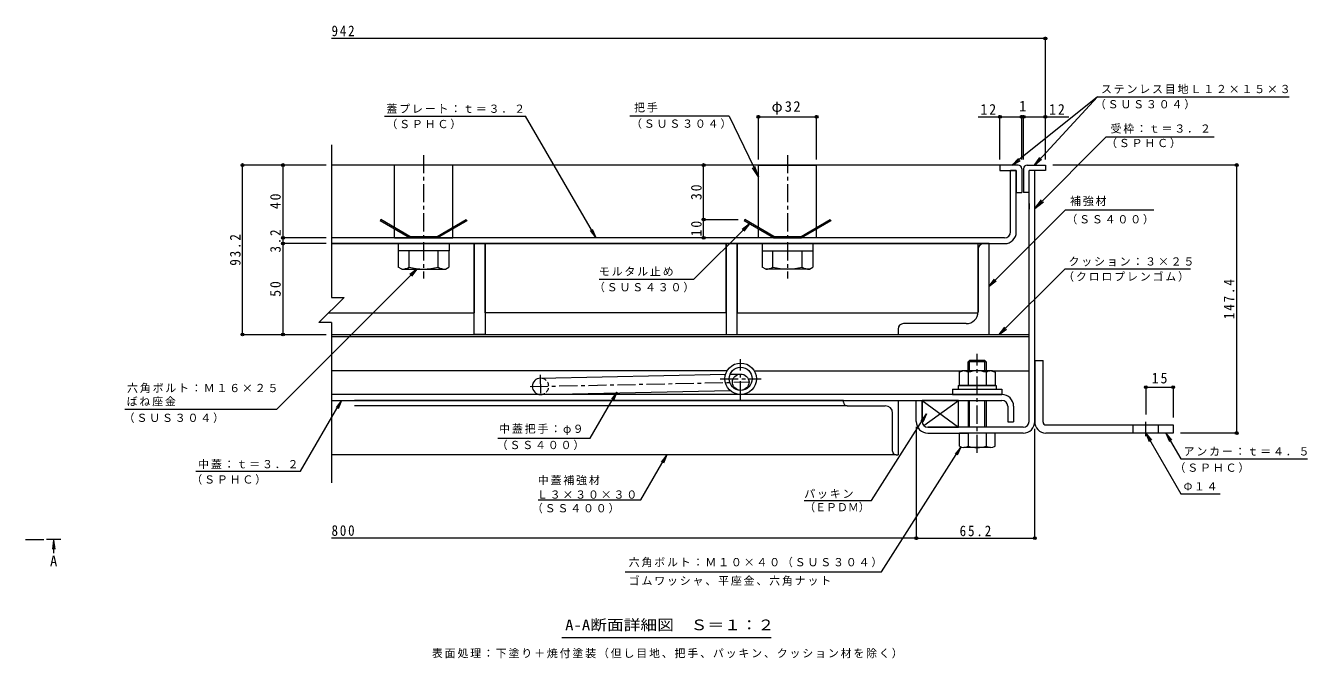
# Model space of a CAD drawing. Units: millimetres at full size. Extents: x -524 to 546, y -392 to 354.
# Drawn here: x -159 to 546, y 6 to 354 of the extents above; entities that cross this region are included whole.
import ezdxf
from ezdxf.enums import TextEntityAlignment as Align

# ---------------------------------------------------------------- set-up
doc = ezdxf.new("R2010")
doc.units = ezdxf.units.MM
doc.header["$LTSCALE"] = 2
doc.header["$PDMODE"] = 32
doc.header["$PDSIZE"] = 1.6
doc.linetypes.add('CHAIN1', pattern=[8, 5, -1, 1, -1])
doc.linetypes.add('DASHED1', pattern=[1.8, 1.2, -0.6])
for name, color, linetype, lineweight in [('0-2_仕上', 3, 'Continuous', 9), ('0-5_寸法', 7, 'Continuous', 9), ('D-1', 2, 'Continuous', 9), ('D-2', 3, 'Continuous', 9), ('D-3', 4, 'Continuous', 9), ('D-5', 7, 'Continuous', 9), ('D-6', 6, 'Continuous', 9), ('D-7', 5, 'Continuous', 5), ('D-8', 5, 'Continuous', 5), ('D-9', 134, 'Continuous', 5), ('D-A', 3, 'Continuous', 9), ('D-B', 6, 'Continuous', 9), ('D-C', 2, 'Continuous', 9), ('D-E', 3, 'Continuous', 9), ('D-F', 7, 'Continuous', 9)]:
    doc.layers.add(name, color=color, linetype=linetype, lineweight=lineweight)
doc.styles.add('ＭＳ ゴシック', font='')
doc.styles.get('ＭＳ ゴシック').set_extended_font_data('MS Gothic')

msp = doc.modelspace()

# ---------------------------------------------------------------- linework, layer by layer
at = {"layer": '0-2_仕上', "color": 4, "linetype": 'CHAIN1'}
msp.add_line((-158.656, 71.208), (-147.257, 71.208), dxfattribs=at)
at = {"layer": '0-2_仕上', "color": 4}
for q in [(-143.91, 65.851), (-142.605, 65.851), (-143.257, 63.688)]:
    msp.add_line((-143.257, 70.808), q, dxfattribs=at)
msp.add_solid([(-139.257, 70.808), (-139.257, 71.608), (-147.257, 70.808), (-147.257, 71.608)], dxfattribs=at)
at = {"layer": 'D-1'}
for p, q in [((392.832, 136.048), (392.832, 274.048)), ((396.032, 274.048), (392.832, 274.048)), ((396.032, 136.048), (396.032, 274.048)), ((334.032, 136.048), (334.032, 147.648)), ((389.632, 132.848), (337.232, 132.848)), ((337.232, 129.648), (359.332, 129.648)), ((389.632, 129.648), (369.332, 129.648))]:
    msp.add_line(p, q, dxfattribs=at)
msp.add_lwpolyline([(330.832, 136.048), (330.832, 147.648), (334.032, 147.648)], dxfattribs=at)
for centre, radius, start, end in [((337.232, 136.048), 6.4, 180, 270), ((337.232, 136.048), 3.2, 180, 270), ((389.632, 136.048), 3.2, 270, 0), ((389.632, 136.048), 6.4, 270, 0)]:
    msp.add_arc(centre, radius, start, end, dxfattribs=at)
at = {"layer": 'D-2'}
for p, q in [((382.632, 240.248), (382.632, 274.048)), ((385.832, 274.048), (382.632, 274.048)), ((385.832, 240.248), (385.832, 274.048)), ((379.432, 237.048), (9.45, 237.048)), ((9.45, 233.848), (379.432, 233.848))]:
    msp.add_line(p, q, dxfattribs=at)
at = {"layer": 'D-2', "linetype": 'CHAIN1'}
for p, q in [((234.332, 148.149), (234.332, 170.345)), ((222.983, 159.498), (245.68, 159.498))]:
    msp.add_line(p, q, dxfattribs=at)
at = {"layer": 'D-2'}
for radius in [8.65, 6.35]:
    msp.add_circle((234.332, 159.498), radius, dxfattribs=at)
for radius in [6.4, 3.2]:
    msp.add_arc((379.432, 240.248), radius, 270, 0, dxfattribs=at)
at = {"layer": 'D-3'}
for p, q in [((376.832, 277.048), (9.45, 277.048)), ((376.832, 277.048), (376.832, 274.048)), ((386.832, 277.048), (376.832, 277.048)), ((388.832, 275.048), (388.832, 262.048)), ((389.832, 275.048), (389.832, 262.048)), ((391.832, 277.048), (401.832, 277.048)), ((401.832, 277.048), (401.832, 274.048)), ((376.832, 274.048), (385.832, 274.048)), ((385.832, 274.048), (385.832, 262.048)), ((401.832, 274.048), (392.832, 274.048)), ((392.832, 262.048), (392.832, 274.048)), ((385.832, 262.048), (388.832, 262.048)), ((392.832, 262.048), (389.832, 262.048)), ((52.367, 237.048), (36.247, 246.356)), ((38.379, 246.048), (37.979, 245.356)), ((83.917, 246.356), (67.796, 237.048)), ((81.785, 246.048), (82.185, 245.356)), ((252.367, 237.048), (236.247, 246.356)), ((238.379, 246.048), (237.979, 245.356)), ((283.917, 246.356), (267.796, 237.048)), ((281.784, 246.048), (282.184, 245.356)), ((52.367, 237.048), (67.796, 237.048)), ((52.582, 237.848), (67.582, 237.848)), ((252.367, 237.048), (267.796, 237.048)), ((252.582, 237.848), (267.582, 237.848))]:
    msp.add_line(p, q, dxfattribs=at)
for points in [[(52.582, 237.848), (36.647, 247.048), (36.247, 246.356)], [(67.582, 237.848), (83.517, 247.048), (83.917, 246.356)], [(252.582, 237.848), (236.647, 247.048), (236.247, 246.356)], [(267.582, 237.848), (283.517, 247.048), (283.917, 246.356)]]:
    msp.add_lwpolyline(points, dxfattribs=at)
for centre, start, end in [((386.832, 275.048), 0, 90), ((391.832, 275.048), 90, 180)]:
    msp.add_arc(centre, 2, start, end, dxfattribs=at)
at = {"layer": 'D-5'}
for p, q in [((430.541, 314.527), (383.613, 277.048)), ((430.541, 314.527), (395.838, 277.048)), ((430.541, 314.527), (535.71, 314.527)), ((38.561, 303.998), (115.998, 303.998)), ((154.857, 237.048), (115.998, 303.998)), ((227.999, 303.998), (173.348, 303.998)), ((227.999, 303.998), (244.082, 270.581)), ((435.311, 292.656), (396.032, 253.242)), ((435.311, 292.656), (494.579, 292.656)), ((244.082, 270.581), (240.796, 275.601)), ((244.082, 270.581), (242.208, 276.28)), ((383.615, 277.048), (387.081, 280.652)), ((383.615, 277.048), (387.895, 279.632)), ((395.838, 277.048), (398.727, 281.128)), ((395.838, 277.048), (399.685, 280.242)), ((396.032, 253.242), (399.676, 258.008)), ((396.032, 253.242), (400.785, 256.903)), ((461.331, 252.199), (412.62, 252.199)), ((154.857, 237.048), (151.804, 241.008)), ((154.857, 237.048), (152.933, 241.663)), ((208.656, 214.217), (239.111, 244.671)), ((239.111, 244.671), (235.144, 241.627)), ((239.111, 244.671), (236.067, 240.704)), ((-20.825, 142.592), (56.431, 219.848)), ((56.431, 219.848), (52.464, 216.804)), ((56.431, 219.848), (53.387, 215.881)), ((412.62, 220.047), (376.422, 183.848)), ((412.62, 220.047), (481.528, 220.047)), ((156.476, 214.217), (208.656, 214.217)), ((370.832, 210.411), (374.799, 213.454)), ((376.422, 183.848), (379.466, 187.815)), ((376.422, 183.848), (380.389, 186.892)), ((166.334, 152.178), (163.281, 148.218)), ((166.334, 152.178), (164.41, 147.563)), ((-20.825, 142.592), (-104.222, 142.592)), ((15.031, 147.648), (13.107, 143.033)), ((306.184, 92.623), (336.529, 140.244)), ((336.529, 140.244), (333.315, 136.414)), ((336.529, 140.244), (334.416, 135.713)), ((457.032, 129.648), (458.945, 125.028)), ((457.032, 129.648), (460.076, 125.681)), ((457.032, 129.648), (476.314, 96.25)), ((468.091, 129.648), (476.314, 115.406)), ((468.091, 129.648), (470.005, 125.028)), ((468.091, 129.648), (471.135, 125.681)), ((311.74, 53.422), (355.422, 121.973)), ((355.422, 121.973), (352.208, 118.143)), ((355.422, 121.973), (353.309, 117.441)), ((179.391, 92.858), (193.78, 117.648)), ((193.78, 117.648), (190.727, 113.688)), ((193.78, 117.648), (191.856, 113.033)), ((476.314, 115.406), (545.802, 115.406)), ((123.095, 92.858), (179.391, 92.858)), ((269.27, 92.623), (306.184, 92.623)), ((476.314, 96.25), (497.925, 96.25)), ((170.765, 53.422), (311.74, 53.422)), ((251.134, 16.979), (136.134, 16.979))]:
    msp.add_line(p, q, dxfattribs=at)
for points in [[(412.62, 252.199), (370.832, 210.411), (373.876, 214.377)], [(100.855, 126.795), (151.601, 126.795), (166.334, 152.178)], [(-65.128, 108.685), (-7.583, 108.685), (15.031, 147.648), (11.978, 143.688)]]:
    msp.add_lwpolyline(points, dxfattribs=at)
at = {"layer": 'D-6'}
for p, q in [((392.832, 255.847), (392.832, 252.847)), ((9.45, 183.848), (392.832, 183.848)), ((9.45, 182.848), (392.832, 182.848)), ((226.856, 163.849), (9.45, 163.849)), ((228.507, 162.027), (234.238, 162.147)), ((241.808, 163.849), (355.832, 163.849)), ((372.832, 163.849), (392.832, 163.849)), ((124.238, 159.846), (226.044, 161.975)), ((124.426, 150.849), (228.592, 153.026)), ((234.332, 153.147), (234.426, 153.149)), ((334.032, 147.648), (334.032, 136.048)), ((334.935, 133.819), (354.032, 147.648))]:
    msp.add_line(p, q, dxfattribs=at)
at = {"layer": 'D-6', "linetype": 'CHAIN1'}
for p, q in [((118.628, 155.229), (239.388, 157.754)), ((124.2, 161.648), (124.45, 149.673))]:
    msp.add_line(p, q, dxfattribs=at)
at = {"layer": 'D-6'}
msp.add_lwpolyline([(337.232, 132.848), (354.032, 132.848), (354.032, 147.648), (334.032, 147.648), (354.032, 132.848)], dxfattribs=at)
msp.add_circle((234.332, 157.648), 4.5, dxfattribs=at)
msp.add_arc((124.332, 155.348), 4.5, 90, 270, dxfattribs=at)
at = {"layer": 'D-6', "linetype": 'DASHED1'}
msp.add_arc((124.332, 155.348), 4.5, 270, 90, dxfattribs=at)
at = {"layer": 'D-7'}
for p, q in [((360.144, 169.648), (359.332, 168.836)), ((368.52, 169.648), (360.144, 169.648)), ((360.144, 163.848), (360.144, 169.648)), ((368.52, 169.648), (369.332, 168.836)), ((368.52, 163.848), (368.52, 169.648)), ((369.332, 168.836), (359.332, 168.836)), ((359.332, 163.848), (359.332, 168.836)), ((369.332, 168.836), (369.332, 164.148)), ((369.332, 168.836), (369.332, 163.848)), ((359.332, 147.648), (359.332, 132.848)), ((360.144, 132.848), (360.144, 147.648)), ((368.52, 132.848), (368.52, 147.648)), ((369.332, 147.648), (369.332, 132.848)), ((374.132, 129.648), (354.532, 129.648)), ((354.532, 122.542), (354.532, 129.648)), ((359.332, 129.648), (359.332, 122.542)), ((369.332, 129.648), (369.332, 122.542)), ((374.132, 122.542), (374.132, 129.648)), ((371.732, 121.647), (356.932, 121.647))]:
    msp.add_line(p, q, dxfattribs=at)
at = {"layer": 'D-7', "linetype": 'CHAIN1'}
msp.add_line((364.332, 118.77), (364.332, 173.18), dxfattribs=at)
at = {"layer": 'D-7', "color": 2, "lineweight": 9}
for p, q in [((354.517, 163.088), (355.832, 163.848)), ((354.517, 163.088), (354.517, 155.848)), ((372.832, 163.848), (355.832, 163.848)), ((359.424, 163.088), (359.424, 155.848)), ((369.239, 163.088), (369.239, 155.848))]:
    msp.add_line(p, q, dxfattribs=at)
at = {"layer": 'D-7', "color": 6, "lineweight": 9}
for p, q in [((353.832, 155.848), (353.832, 153.848)), ((353.832, 153.848), (374.832, 153.848))]:
    msp.add_line(p, q, dxfattribs=at)
at = {"layer": 'D-7', "color": 134}
for p, q in [((350.832, 153.848), (350.832, 150.848)), ((350.832, 153.848), (377.832, 153.848)), ((350.832, 150.848), (377.832, 150.848)), ((377.832, 153.848), (377.832, 150.848))]:
    msp.add_line(p, q, dxfattribs=at)
at = {"layer": 'D-7', "color": 2, "lineweight": 9}
msp.add_lwpolyline([(372.832, 163.848), (374.147, 163.088), (374.147, 155.848), (354.517, 155.848)], dxfattribs=at)
at = {"layer": 'D-7', "color": 6, "lineweight": 9}
msp.add_lwpolyline([(353.832, 155.848), (374.832, 155.848), (374.832, 153.848)], dxfattribs=at)
at = {"layer": 'D-7', "color": 2, "lineweight": 9}
for centre, radius, start, end in [((357.413, 158.071), 5.793, 94.38438, 120), ((356.817, 159.008), 4.842, 57.42749, 88.18784), ((364.332, 147.607), 16.241, 72.41188, 107.5881), ((371.846, 159.008), 4.842, 91.81215, 122.57249), ((371.25, 158.071), 5.793, 59.99998, 85.6156)]:
    msp.add_arc(centre, radius, start, end, dxfattribs=at)
at = {"layer": 'D-7'}
for centre, radius, start, end in [((356.932, 125.313), 3.666, 229.1022, 310.89809), ((364.332, 136.063), 14.416, 249.70546, 290.29454), ((371.732, 125.313), 3.666, 229.10191, 310.8978)]:
    msp.add_arc(centre, radius, start, end, dxfattribs=at)
at = {"layer": 'D-8'}
for p, q in [((370.832, 233.848), (9.45, 233.848)), ((370.832, 183.848), (370.832, 233.848)), ((9.45, 183.848), (370.832, 183.848))]:
    msp.add_line(p, q, dxfattribs=at)
at = {"layer": 'D-9'}
for p, q in [((370.831, 183.848), (370.831, 233.848)), ((46.182, 229.848), (46.182, 220.945)), ((52.082, 220.945), (52.082, 229.848)), ((68.082, 220.945), (68.082, 229.848)), ((73.982, 229.848), (73.982, 220.974)), ((246.182, 229.848), (246.182, 220.974)), ((252.082, 220.945), (252.082, 229.848)), ((268.082, 220.945), (268.082, 229.848)), ((273.982, 229.848), (273.982, 220.945)), ((364.831, 230.848), (364.831, 196.348)), ((48.082, 219.848), (46.182, 220.945)), ((48.082, 219.848), (72.032, 219.848)), ((72.073, 219.872), (73.982, 220.974)), ((248.09, 219.872), (246.182, 220.974)), ((272.082, 219.848), (248.132, 219.848)), ((272.082, 219.848), (273.982, 220.945)), ((320.831, 186.848), (320.831, 183.848)), ((320.831, 183.848), (370.831, 183.848)), ((358.331, 189.848), (323.831, 189.848))]:
    msp.add_line(p, q, dxfattribs=at)
for centre, radius, start, end in [((367.831, 230.848), 3, 90, 180), ((48.34, 226.75), 6.906, 267.86055, 302.81094), ((60.082, 249.568), 29.72, 254.38446, 285.61554), ((71.824, 226.75), 6.906, 237.18906, 272.13945), ((248.339, 226.75), 6.906, 267.86055, 302.81094), ((260.081, 249.568), 29.72, 254.38446, 285.61554), ((271.824, 226.75), 6.906, 237.18906, 272.13945), ((358.331, 196.348), 6.5, 270, 0), ((323.831, 186.848), 3, 90, 180)]:
    msp.add_arc(centre, radius, start, end, dxfattribs=at)
at = {"layer": 'D-A'}
for p, q in [((377.932, 150.848), (9.45, 150.848)), ((9.45, 147.648), (377.932, 147.648)), ((381.132, 144.448), (381.132, 135.848)), ((384.332, 144.448), (384.332, 135.848)), ((381.132, 135.848), (384.332, 135.848))]:
    msp.add_line(p, q, dxfattribs=at)
for radius in [6.4, 3.2]:
    msp.add_arc((377.932, 144.448), radius, 0, 90, dxfattribs=at)
at = {"layer": 'D-B', "color": 4}
for p, q in [((9.45, 233.848), (87.832, 233.848)), ((87.832, 233.848), (87.832, 195.848)), ((93.832, 195.848), (93.832, 233.848)), ((226.331, 233.848), (93.832, 233.848)), ((226.331, 195.848), (226.331, 233.848)), ((232.331, 233.848), (232.331, 195.848)), ((364.831, 233.848), (232.331, 233.848)), ((364.831, 195.848), (364.831, 233.848)), ((7.951, 195.848), (87.832, 195.848)), ((226.331, 195.848), (93.832, 195.848)), ((232.331, 195.848), (364.831, 195.848))]:
    msp.add_line(p, q, dxfattribs=at)
at = {"layer": 'D-B'}
for p, q in [((290.832, 147.648), (22.031, 147.648)), ((292.832, 144.648), (22.031, 144.648)), ((290.832, 147.648), (320.832, 147.648)), ((290.832, 146.648), (290.832, 147.648)), ((292.832, 144.648), (313.832, 144.648)), ((320.832, 147.648), (320.832, 117.648)), ((317.832, 119.648), (317.832, 140.648)), ((319.832, 117.648), (9.45, 117.648)), ((319.832, 117.648), (320.832, 117.648))]:
    msp.add_line(p, q, dxfattribs=at)
for centre, radius, start, end in [((292.832, 146.648), 2, 180, 270), ((313.832, 140.648), 4, 0, 90), ((319.832, 119.648), 2, 180, 270)]:
    msp.add_arc(centre, radius, start, end, dxfattribs=at)
at = {"layer": 'D-C', "linetype": 'CHAIN1'}
for p, q in [((60.082, 282.583), (60.082, 214.722)), ((260.082, 282.583), (260.082, 214.722))]:
    msp.add_line(p, q, dxfattribs=at)
at = {"layer": 'D-C'}
for p, q in [((76.082, 277.048), (44.082, 277.048)), ((44.082, 242.756), (44.082, 277.048)), ((76.082, 242.756), (76.082, 277.048)), ((244.082, 277.048), (276.082, 277.048)), ((244.082, 242.756), (244.082, 277.048)), ((276.082, 242.756), (276.082, 277.048)), ((44.082, 237.048), (44.082, 241.832)), ((76.082, 237.048), (76.082, 241.832)), ((244.082, 237.048), (244.082, 241.832)), ((276.082, 237.048), (276.082, 241.832)), ((44.082, 237.048), (76.082, 237.048)), ((87.832, 233.848), (93.832, 233.848)), ((93.832, 233.848), (93.832, 183.848)), ((232.331, 233.848), (226.331, 233.848)), ((226.331, 233.848), (226.331, 183.848)), ((276.082, 237.048), (244.082, 237.048))]:
    msp.add_line(p, q, dxfattribs=at)
at = {"layer": 'D-C', "color": 134, "lineweight": 5}
for p, q in [((74.082, 233.848), (46.082, 233.848)), ((46.082, 233.848), (46.082, 229.848)), ((246.081, 233.848), (274.081, 233.848)), ((274.081, 233.848), (274.081, 229.848))]:
    msp.add_line(p, q, dxfattribs=at)
for points in [[(74.082, 233.848), (74.082, 229.848), (46.082, 229.848)], [(246.081, 233.848), (246.081, 229.848), (274.081, 229.848)]]:
    msp.add_lwpolyline(points, dxfattribs=at)
at = {"layer": 'D-C'}
for points in [[(93.832, 183.848), (87.832, 183.848), (87.832, 233.848)], [(226.331, 183.848), (232.331, 183.848), (232.331, 233.848)]]:
    msp.add_lwpolyline(points, dxfattribs=at)
at = {"layer": 'D-E'}
for p, q in [((396.032, 169.649), (396.032, 136.048)), ((396.032, 169.649), (400.532, 169.649)), ((400.532, 135.648), (400.532, 169.649)), ((402.032, 134.148), (472.032, 134.148)), ((450.032, 129.647), (450.032, 134.147)), ((464.032, 129.648), (464.032, 134.148)), ((472.032, 134.148), (472.032, 129.648)), ((472.032, 129.648), (402.032, 129.648))]:
    msp.add_line(p, q, dxfattribs=at)
at = {"layer": 'D-E', "linetype": 'CHAIN1'}
msp.add_line((457.032, 127.901), (457.032, 135.79), dxfattribs=at)
at = {"layer": 'D-E'}
for radius, start in [(6, 176.17647), (1.5, 180.00027)]:
    msp.add_arc((402.032, 135.648), radius, start, 270, dxfattribs=at)
at = {"layer": 'D-F'}
for p, q in [((401.832, 346.645), (9.45, 346.645)), ((401.832, 280.048), (401.832, 347.645)), ((244.082, 280.048), (244.082, 304.572)), ((244.082, 303.572), (276.082, 303.572)), ((276.082, 280.048), (276.082, 304.572)), ((364.919, 303.573), (388.832, 303.573)), ((376.832, 280.048), (376.832, 304.573)), ((388.832, 280.048), (388.832, 304.573)), ((388.832, 303.573), (389.832, 303.573)), ((389.832, 280.048), (389.832, 304.573)), ((389.832, 303.573), (414.702, 303.573)), ((9.45, 288.2), (9.45, 204.229)), ((6.45, 277.048), (-40.059, 277.048)), ((-39.459, 183.848), (-39.459, 277.048)), ((-17.172, 237.048), (-17.172, 277.048)), ((213.94, 247.048), (213.94, 277.048)), ((507.557, 277.048), (405.832, 277.048)), ((506.957, 129.648), (506.957, 277.048)), ((213.34, 247.048), (232.993, 247.048)), ((213.94, 237.048), (213.94, 247.048)), ((6.45, 237.048), (-18.172, 237.048)), ((6.45, 233.848), (-18.172, 233.848)), ((-17.172, 233.848), (-17.172, 237.048)), ((-17.172, 183.848), (-17.172, 233.848)), ((9.45, 190.466), (2.569, 190.466)), ((9.45, 190.466), (9.45, 102.34)), ((-40.059, 183.848), (6.45, 183.848)), ((457.032, 155.498), (457.032, 139.79)), ((472.032, 155.498), (472.032, 138.148)), ((457.032, 154.898), (472.032, 154.898)), ((330.831, 133.047), (330.831, 70.868)), ((396.032, 71.268), (396.032, 132.048)), ((507.557, 129.648), (476.032, 129.648)), ((330.831, 71.868), (9.45, 71.868)), ((330.831, 71.868), (396.032, 71.868))]:
    msp.add_line(p, q, dxfattribs=at)
msp.add_lwpolyline([(9.45, 204.229), (16.332, 204.229), (2.569, 190.466)], dxfattribs=at)
for p in [(401.832, 346.645), (244.082, 303.572), (276.082, 303.572), (376.832, 303.573), (388.832, 303.573), (389.832, 303.573), (401.832, 303.573), (-39.459, 277.048), (-17.172, 277.048), (213.94, 277.048), (506.957, 277.048), (213.94, 247.048), (-17.172, 237.048), (-17.172, 233.848), (213.94, 237.048), (-39.459, 183.848), (-17.172, 183.848), (457.032, 154.898), (472.032, 154.898), (506.957, 129.648), (330.831, 71.868), (396.032, 71.868)]:
    msp.add_point(p, dxfattribs=at)

# ---------------------------------------------------------------- texts
at = {"layer": '0-5_寸法', "color": 2, "style": 'ＭＳ ゴシック'}
msp.add_text('A', height=5.865, dxfattribs=at).set_placement((-145.257, 54.669), align=Align.BOTTOM_LEFT)
at = {"layer": 'D-5', "style": 'ＭＳ ゴシック'}
msp.add_text('（ＥＰＤＭ）', height=4.399, dxfattribs=at).set_placement((269.27, 85.311), align=Align.BOTTOM_LEFT)
at = {"layer": 'D-5', "color": 2, "style": 'ＭＳ ゴシック', "width": 1.15}
msp.add_text('A-A断面詳細図\u3000Ｓ＝１：２', height=5.865, dxfattribs=at).set_placement((137.884, 19.479), align=Align.BOTTOM_LEFT)
at = {"layer": 'D-5', "char_height": 4.399, "attachment_point": 7, "style": 'ＭＳ ゴシック'}
for s, insert in [('\\T1.17;ステンレス目地Ｌ１２×１５×３', (432.38, 316.161)), ('\\T1.17;蓋プレート：ｔ＝３．２', (39.628, 305.508)), ('\\T1.17;把手', (175.767, 305.966)), ('\\T1.17;（ＳＵＳ３０４）', (429.012, 307.673)), ('\\T1.17;（ＳＰＨＣ）', (39.628, 296.775)), ('\\T1.17;（ＳＵＳ３０４）', (174.085, 296.985)), ('\\T1.17;受枠：ｔ＝３．２', (437.611, 294.368)), ('\\T1.17;（ＳＰＨＣ）', (435.179, 286.339)), ('\\T1.17;補強材', (415.371, 254.494)), ('\\T1.17;（ＳＳ４００）', (413.331, 244.39)), ('\\T1.17;クッション：３×２５', (414.53, 221.312)), ('\\T1.17;モルタル止め', (156.396, 216.017)), ('\\T1.17;（クロロプレンゴム）', (411.567, 212.892)), ('\\T1.17;（ＳＵＳ４３０）', (153.684, 207.036)), ('\\T1.17;六角ボルト：Ｍ１６×２５', (-102.917, 151.662)), ('\\T1.17;ばね座金', (-103.126, 144.318)), ('\\T1.17;（ＳＵＳ３０４）', (-104.779, 135.206)), ('\\T1.17;中蓋把手：φ９', (101.599, 128.572)), ('\\T1.17;（ＳＳ４００）', (100.27, 120.264)), ('\\T1.17;アンカー：ｔ＝４．５', (477.775, 117.11)), ('\\T1.17;中蓋：ｔ＝３．２', (-63.841, 109.824)), ('\\T1.17;（ＳＰＨＣ）', (472.779, 107.789)), ('\\T1.17;（ＳＰＨＣ）', (-67.576, 101.311)), ('\\T1.17;中蓋補強材', (122.838, 100.958)), ('\\T1.17;パッキン', (269.27, 93.588)), ('\\T1.17;Φ１４', (477.775, 97.954)), ('\\T1.17;Ｌ３×３０×３０', (122.369, 93.52)), ('\\T1.17;（ＳＳ４００）', (119.6, 85.493)), ('\\T1.17;六角ボルト：Ｍ１０×４０（ＳＵＳ３０４）', (172.794, 55.826)), ('\\T1.17;ゴムワッシャ、平座金、六角ナット', (172.794, 45.661)), ('\\T1.17;表面処理：下塗り＋焼付塗装（但し目地、把手、パッキン、クッション材を除く）', (64.634, 5.753))]:
    msp.add_mtext(s, dxfattribs=dict(at, insert=insert))
at = {"layer": 'D-F', "color": 2, "style": 'ＭＳ ゴシック'}
msp.add_text('1', height=5.865, dxfattribs=at).set_placement((387.332, 304.772), align=Align.BOTTOM_LEFT)
at = {"layer": 'D-F', "color": 2, "char_height": 5.865, "attachment_point": 7, "style": 'ＭＳ ゴシック'}
for s, insert in [('\\T1.27;\\W0.9;942', (9.45, 347.845)), ('\\T1.19;φ32', (251.332, 304.772)), ('\\T1.27;\\W0.95;12', (366.139, 304.772)), ('\\T1.27;\\W0.95;12', (403.887, 304.772)), ('\\T1.27;\\W0.95;15', (460.282, 156.898)), ('\\T1.27;\\W0.9;800', (9.45, 73.068)), ('\\T1.28;\\W0.9;65.2', (354.681, 72.868))]:
    msp.add_mtext(s, dxfattribs=dict(at, insert=insert))
at = {"layer": 'D-F', "color": 2, "char_height": 5.865, "attachment_point": 7, "rotation": 90, "style": 'ＭＳ ゴシック'}
for s, insert in [('\\T1.27;\\W0.95;40', (-18.372, 252.798)), ('\\T1.27;\\W0.95;30', (212.94, 257.798)), ('\\T1.27;\\W0.9;3.2', (-18.372, 228.948)), ('\\T1.27;\\W0.95;10', (212.94, 237.798)), ('\\T1.28;\\W0.9;93.2', (-40.459, 221.698)), ('\\T1.27;\\W0.95;50', (-18.372, 204.598)), ('\\T1.28;\\W0.9;147.4', (505.757, 192.348))]:
    msp.add_mtext(s, dxfattribs=dict(at, insert=insert))

doc.saveas('drawing.dxf')
